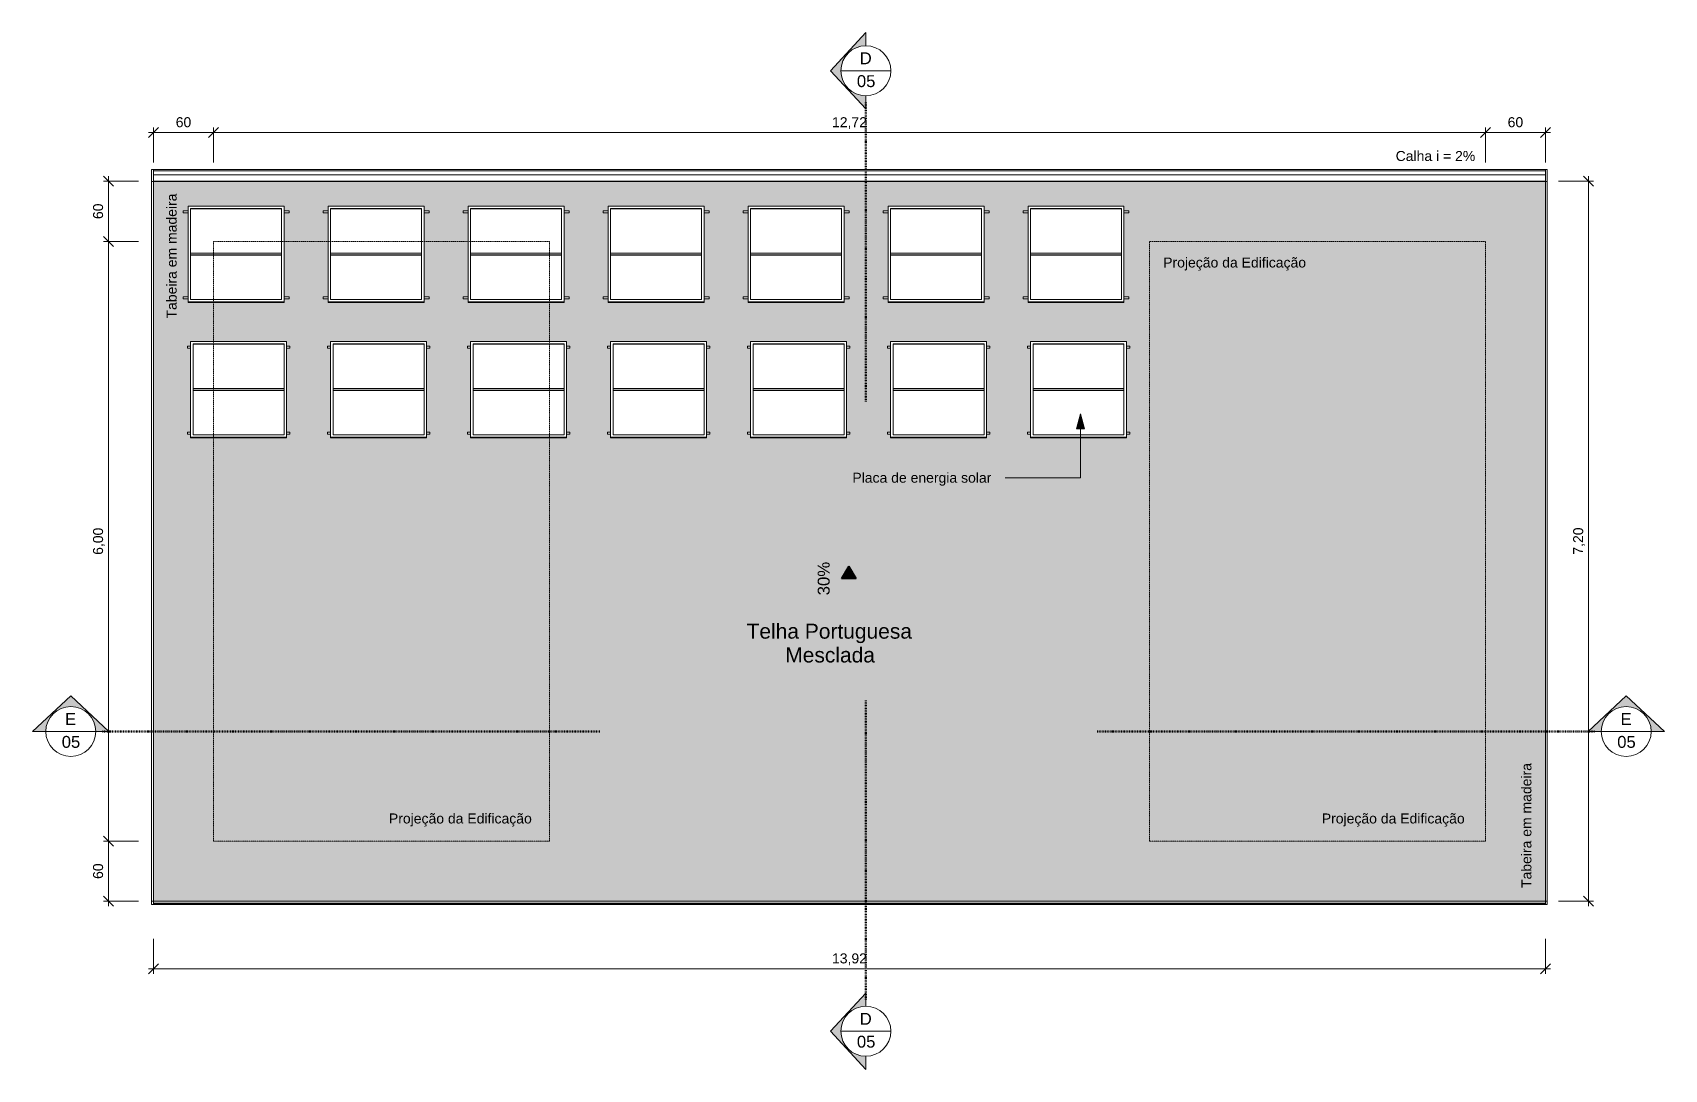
# Model space of a CAD drawing. Header units: millimetres. Extents: x -50912 to 58751, y -45352 to 5553.
# Drawn here: x -31489 to -15171, y -45352 to -34981 of the extents above; entities that cross this region are included whole.
import ezdxf

# ---------------------------------------------------------------- set-up
doc = ezdxf.new("R2010")
doc.units = ezdxf.units.MM
doc.linetypes.add('Dash dot', pattern=[15.875, 6.35, -4.7625, 0, -4.7625])
doc.linetypes.add('Overhead', pattern=[3.96875, 2.38125, -1.5875])
for name, color, linetype, lineweight in [('A-ANNO-DIMS', 211, 'Continuous', 9), ('A-ANNO-DIMS-50', 211, 'Continuous', 9), ('A-DETL-THIN', 151, 'Continuous', 9), ('A-FLOR-OVHD', 1, 'Overhead', 9), ('A-GENM', 13, 'Continuous', 9), ('A-GLAZ-CWMG', 51, 'Continuous', 9), ('A-ROOF-OTLN', 132, 'Continuous', 9), ('A-ROOF-PATT', 132, 'Continuous', 9), ('G-ANNO-DIMS', 111, 'Continuous', 9), ('G-ANNO-SYMB', 111, 'Continuous', 9), ('G-ANNO-TEXT', 231, 'Continuous', 9), ('P-SANR-FIXT', 6, 'Continuous', 9)]:
    doc.layers.add(name, color=color, linetype=linetype, lineweight=lineweight)
doc.styles.add('@Arial Unicode MS', font='ARIALUNI.TTF', dxfattribs={"height": 100})
doc.styles.add('Arial_1', font='arial.ttf', dxfattribs={"height": 100})
doc.styles.add('Arial_4', font='arial.ttf', dxfattribs={"height": 119.0625})
doc.styles.add('Arial_5', font='arial.ttf', dxfattribs={"height": 120})
doc.styles.add('Arial_6', font='arial.ttf', dxfattribs={"height": 150})
doc.dimstyles.new('CRT_-__Metros_-_Linha_de_chamada_3_5_mm', dxfattribs={"dimscale": 304.8, "dimtxt": 100.584485, "dimasz": 0.328084, "dimexe": 0.164042, "dimexo": 0.0625, "dimgap": 0.082021, "dimtad": 1, "dimdec": 0, "dimlfac": 0.1, "dimdsep": 46, "dimtxsty": '@Arial Unicode MS', "dimblk1": 'OBLIQUE', "dimblk2": 'OBLIQUE', "dimsah": 1, "dimcen": 0.09, "dimdle": 0.164042, "dimazin": 0, "dimtfac": 1, "dimtdec": 4, "dimtix": 1, "dimtmove": 0, "dimatfit": 3, "dimfxl": 0.984252, "dimfxlon": 1, "dimtvp": 1, "dimtolj": 1, "dimtzin": 0, "dimarcsym": 2})
doc.dimstyles.new('CRT_-__Metros_-_Linha_de_chamada_3_5_mm_1', dxfattribs={"dimscale": 304.8, "dimtxt": 100.584485, "dimasz": 0.328084, "dimexe": 0.164042, "dimexo": 0.0625, "dimgap": 0.082021, "dimtad": 1, "dimlfac": 0.001, "dimrnd": 0.01, "dimzin": 0, "dimdsep": 46, "dimtxsty": '@Arial Unicode MS', "dimblk1": 'OBLIQUE', "dimblk2": 'OBLIQUE', "dimsah": 1, "dimcen": 0.09, "dimdle": 0.164042, "dimazin": 0, "dimtfac": 1, "dimtdec": 4, "dimtix": 1, "dimtmove": 0, "dimatfit": 3, "dimfxl": 0.984252, "dimfxlon": 1, "dimtvp": 1, "dimtolj": 1, "dimtzin": 0, "dimarcsym": 2})

# ---------------------------------------------------------------- blocks, each defined once
blk = doc.blocks.new('Rectangular Mullion - Ripa-3868347-COBERTURA GARAGEM')
at = {"layer": 'A-GLAZ-CWMG'}
for p, q in [((-49565, -43694), (-49565, -43689)), ((-49565, -43703), (-49565, -43694)), ((-49565, -43694), (-35645, -43694)), ((-35645, -43689), (-35645, -43694)), ((-35645, -43694), (-35645, -43703))]:
    blk.add_line(p, q, dxfattribs=at)
blk = doc.blocks.new('Rectangular Mullion - Caibro-3868423-COBERTURA GARAGEM')
at = {"layer": 'A-GLAZ-CWMG'}
for p, q in [((-35695, -36466), (-35695, -36463)), ((-35645, -36463), (-35645, -36466))]:
    blk.add_line(p, q, dxfattribs=at)
blk = doc.blocks.new('Rectangular Mullion - Caibro-3868424-COBERTURA GARAGEM')
at = {"layer": 'A-GLAZ-CWMG'}
for p, q in [((-49565, -36463), (-49565, -36466)), ((-49515, -36466), (-49515, -36463))]:
    blk.add_line(p, q, dxfattribs=at)
blk = doc.blocks.new('Rectangular Mullion - Caibro-3868449-COBERTURA GARAGEM')
at = {"layer": 'A-GLAZ-CWMG'}
for p, q in [((-36273, -36463), (-36273, -36466)), ((-36223, -36466), (-36223, -36463))]:
    blk.add_line(p, q, dxfattribs=at)
blk = doc.blocks.new('CRT_HDR_AQC_Placa solar para telhado - 1_00 x 0_96-3871115-COBERTURA GARAGEM')
at = {"layer": 'A-GENM'}
for p, q in [((-49219, -36762), (-49269, -36762)), ((-49269, -36782), (-49269, -36762)), ((-49269, -36782), (-49219, -36782)), ((-49269, -36782), (-49269, -36782)), ((-49219, -37674), (-49219, -36717)), ((-49219, -36717), (-48259, -36717)), ((-49194, -36741), (-48284, -36741)), ((-49194, -37650), (-49194, -36741)), ((-48284, -36743), (-49194, -36743)), ((-48284, -36741), (-48284, -37650)), ((-48259, -36717), (-48259, -37674)), ((-48209, -36762), (-48259, -36762)), ((-48259, -36782), (-48209, -36782)), ((-48209, -36762), (-48209, -36782)), ((-48209, -36782), (-48209, -36782)), ((-49194, -37186), (-48284, -37186)), ((-49194, -37186), (-49194, -37205)), ((-48284, -37205), (-49194, -37205)), ((-48284, -37205), (-48284, -37186)), ((-49194, -37207), (-48284, -37207)), ((-49219, -37624), (-49269, -37624)), ((-49269, -37644), (-49269, -37624)), ((-49269, -37644), (-49219, -37644)), ((-49269, -37644), (-49269, -37644)), ((-49219, -37679), (-49219, -37674)), ((-49219, -37674), (-48259, -37674)), ((-49219, -37679), (-48259, -37679)), ((-48284, -37650), (-49194, -37650)), ((-48209, -37624), (-48259, -37624)), ((-48259, -37644), (-48209, -37644)), ((-48259, -37674), (-48259, -37679)), ((-48209, -37624), (-48209, -37644)), ((-48209, -37644), (-48209, -37644))]:
    blk.add_line(p, q, dxfattribs=at)
blk = doc.blocks.new('CRT_HDR_AQC_Placa solar para telhado - 1_00 x 0_96-3871470-COBERTURA GARAGEM')
at = {"layer": 'A-GENM'}
for p, q in [((-49194, -38116), (-49225, -38116)), ((-49225, -38136), (-49225, -38116)), ((-49225, -38136), (-49194, -38136)), ((-49225, -38136), (-49225, -38136)), ((-49194, -39028), (-49194, -38070)), ((-48234, -38070), (-49194, -38070)), ((-49169, -39004), (-49169, -38094)), ((-49169, -38094), (-48259, -38094)), ((-48259, -38096), (-49169, -38096)), ((-48259, -38094), (-48259, -39004)), ((-48234, -38070), (-48234, -39028)), ((-48202, -38116), (-48234, -38116)), ((-48234, -38136), (-48202, -38136)), ((-48202, -38116), (-48202, -38136)), ((-48202, -38136), (-48202, -38136)), ((-49169, -38540), (-48259, -38540)), ((-49169, -38540), (-49169, -38559)), ((-48259, -38559), (-49169, -38559)), ((-49169, -38561), (-48259, -38561)), ((-48259, -38559), (-48259, -38540)), ((-49194, -38978), (-49225, -38978)), ((-49225, -38998), (-49225, -38978)), ((-49225, -38998), (-49194, -38998)), ((-49225, -38998), (-49225, -38998)), ((-48202, -38978), (-48234, -38978)), ((-48234, -38998), (-48202, -38998)), ((-48202, -38978), (-48202, -38998)), ((-48202, -38998), (-48202, -38998)), ((-48234, -39028), (-49194, -39028)), ((-49194, -39028), (-49194, -39033)), ((-49194, -39033), (-48234, -39033)), ((-48259, -39004), (-49169, -39004)), ((-48234, -39028), (-48234, -39033))]:
    blk.add_line(p, q, dxfattribs=at)
blk = doc.blocks.new('CRT_HDR_AQC_Placa solar para telhado - 1_00 x 0_96-V3-COBERTURA GARAGEM')
at = {"layer": 'A-GENM'}
for p, q in [((-47794, -38116), (-47825, -38116)), ((-47825, -38136), (-47825, -38116)), ((-47825, -38136), (-47794, -38136)), ((-47825, -38136), (-47825, -38136)), ((-47794, -39028), (-47794, -38070)), ((-46834, -38070), (-47794, -38070)), ((-47769, -39004), (-47769, -38094)), ((-47769, -38094), (-46859, -38094)), ((-46859, -38096), (-47769, -38096)), ((-46859, -38094), (-46859, -39004)), ((-46834, -38070), (-46834, -39028)), ((-46802, -38116), (-46833, -38116)), ((-46833, -38136), (-46802, -38136)), ((-46802, -38116), (-46802, -38136)), ((-46802, -38136), (-46802, -38136)), ((-47769, -38540), (-46859, -38540)), ((-47769, -38540), (-47769, -38559)), ((-46859, -38559), (-47769, -38559)), ((-47769, -38561), (-46859, -38561)), ((-46859, -38559), (-46859, -38540)), ((-47794, -38978), (-47825, -38978)), ((-47825, -38998), (-47825, -38978)), ((-47825, -38998), (-47794, -38998)), ((-47825, -38998), (-47825, -38998)), ((-46802, -38978), (-46833, -38978)), ((-46833, -38998), (-46802, -38998)), ((-46802, -38978), (-46802, -38998)), ((-46802, -38998), (-46802, -38998)), ((-46834, -39028), (-47794, -39028)), ((-47794, -39028), (-47794, -39033)), ((-47794, -39033), (-46834, -39033)), ((-46859, -39004), (-47769, -39004)), ((-46834, -39028), (-46834, -39033))]:
    blk.add_line(p, q, dxfattribs=at)
blk = doc.blocks.new('CRT_HDR_AQC_Placa solar para telhado - 1_00 x 0_96-V4-COBERTURA GARAGEM')
at = {"layer": 'A-GENM'}
for p, q in [((-46394, -38116), (-46425, -38116)), ((-46425, -38136), (-46425, -38116)), ((-46425, -38136), (-46394, -38136)), ((-46425, -38136), (-46425, -38136)), ((-46394, -39028), (-46394, -38070)), ((-45434, -38070), (-46394, -38070)), ((-46369, -39004), (-46369, -38094)), ((-46369, -38094), (-45459, -38094)), ((-45459, -38096), (-46369, -38096)), ((-45459, -38094), (-45459, -39004)), ((-45434, -38070), (-45434, -39028)), ((-45402, -38116), (-45434, -38116)), ((-45434, -38136), (-45402, -38136)), ((-45402, -38116), (-45402, -38136)), ((-45402, -38136), (-45402, -38136)), ((-46369, -38540), (-45459, -38540)), ((-46369, -38540), (-46369, -38559)), ((-45459, -38559), (-46369, -38559)), ((-46369, -38561), (-45459, -38561)), ((-45459, -38559), (-45459, -38540)), ((-46394, -38978), (-46425, -38978)), ((-46425, -38998), (-46425, -38978)), ((-46425, -38998), (-46394, -38998)), ((-46425, -38998), (-46425, -38998)), ((-45402, -38978), (-45434, -38978)), ((-45434, -38998), (-45402, -38998)), ((-45402, -38978), (-45402, -38998)), ((-45402, -38998), (-45402, -38998)), ((-45434, -39028), (-46394, -39028)), ((-46394, -39028), (-46394, -39033)), ((-46394, -39033), (-45434, -39033)), ((-45459, -39004), (-46369, -39004)), ((-45434, -39028), (-45434, -39033))]:
    blk.add_line(p, q, dxfattribs=at)
blk = doc.blocks.new('DIMBLOCK72-COBERTURA GARAGEM')
at = {"layer": 'A-ANNO-DIMS-50'}
for p, q in [((-30331, -35981), (-29681, -35981)), ((-30281, -36281), (-30281, -35931)), ((-30281, -35981), (-30281, -36281)), ((-29681, -36281), (-29681, -35931)), ((-29681, -35981), (-29681, -36281))]:
    blk.add_line(p, q, dxfattribs=at)
at = {"layer": 'A-ANNO-DIMS-50', "lineweight": 18}
for p, q in [((-30281, -35981), (-30331, -36031)), ((-30281, -35981), (-30231, -35931)), ((-29681, -35981), (-29731, -36031)), ((-29681, -35981), (-29631, -35931))]:
    blk.add_line(p, q, dxfattribs=at)
at = {"layer": 'A-ANNO-DIMS-50', "color": 0, "insert": (-30058, -35827), "char_height": 100, "width": 185.87, "attachment_point": 1, "line_spacing_factor": 1.117605, "style": '@Arial Unicode MS'}
blk.add_mtext('60', dxfattribs=at)
blk = doc.blocks.new('_Oblique')
at = {"color": 0, "linetype": 'ByBlock', "lineweight": -2}
blk.add_line((-0.5, -0.5), (0.5, 0.5), dxfattribs=at)
blk = doc.blocks.new('DIMBLOCK73-COBERTURA GARAGEM')
at = {"layer": 'A-ANNO-DIMS-50', "lineweight": 18}
for p, q in [((-29681, -35981), (-29731, -36031)), ((-29681, -35981), (-29631, -35931)), ((-16961, -35981), (-17011, -36031)), ((-16961, -35981), (-16911, -35931))]:
    blk.add_line(p, q, dxfattribs=at)
at = {"layer": 'A-ANNO-DIMS-50'}
for p, q in [((-29681, -36281), (-29681, -35931)), ((-29681, -35981), (-16961, -35981)), ((-29681, -35981), (-29681, -36281)), ((-16961, -36281), (-16961, -35931)), ((-16961, -35981), (-16961, -36281))]:
    blk.add_line(p, q, dxfattribs=at)
at = {"layer": 'A-ANNO-DIMS-50', "color": 0, "insert": (-23495, -35827), "char_height": 100, "width": 417.61, "attachment_point": 1, "line_spacing_factor": 1.117605, "style": '@Arial Unicode MS'}
blk.add_mtext('12,72', dxfattribs=at)
blk = doc.blocks.new('DIMBLOCK74-COBERTURA GARAGEM')
at = {"layer": 'A-ANNO-DIMS-50', "lineweight": 18}
for p, q in [((-16961, -35981), (-17011, -36031)), ((-16961, -35981), (-16911, -35931)), ((-16361, -35981), (-16411, -36031)), ((-16361, -35981), (-16311, -35931))]:
    blk.add_line(p, q, dxfattribs=at)
at = {"layer": 'A-ANNO-DIMS-50'}
for p, q in [((-16961, -36281), (-16961, -35931)), ((-16961, -35981), (-16311, -35981)), ((-16961, -35981), (-16961, -36281)), ((-16361, -36281), (-16361, -35931)), ((-16361, -35981), (-16361, -36281))]:
    blk.add_line(p, q, dxfattribs=at)
at = {"layer": 'A-ANNO-DIMS-50', "color": 0, "insert": (-16738, -35827), "char_height": 100, "width": 185.87, "attachment_point": 1, "line_spacing_factor": 1.117605, "style": '@Arial Unicode MS'}
blk.add_mtext('60', dxfattribs=at)
blk = doc.blocks.new('DIMBLOCK75-COBERTURA GARAGEM')
at = {"layer": 'A-ANNO-DIMS-50', "lineweight": 18}
for p, q in [((-30730, -36466), (-30780, -36416)), ((-30730, -36466), (-30680, -36516)), ((-30730, -37070), (-30780, -37020)), ((-30730, -37070), (-30680, -37120))]:
    blk.add_line(p, q, dxfattribs=at)
at = {"layer": 'A-ANNO-DIMS-50'}
for p, q in [((-30430, -36466), (-30780, -36466)), ((-30730, -36416), (-30730, -37070)), ((-30730, -36466), (-30430, -36466)), ((-30430, -37070), (-30780, -37070)), ((-30730, -37070), (-30430, -37070))]:
    blk.add_line(p, q, dxfattribs=at)
at = {"layer": 'A-ANNO-DIMS-50', "color": 0, "insert": (-30885, -36846), "char_height": 100, "width": 185.87, "attachment_point": 1, "rotation": 90, "line_spacing_factor": 1.117605, "style": '@Arial Unicode MS'}
blk.add_mtext('60', dxfattribs=at)
blk = doc.blocks.new('DIMBLOCK76-COBERTURA GARAGEM')
at = {"layer": 'A-ANNO-DIMS-50', "lineweight": 18}
for p, q in [((-30730, -37070), (-30780, -37020)), ((-30730, -37070), (-30680, -37120)), ((-30730, -43070), (-30780, -43020)), ((-30730, -43070), (-30680, -43120))]:
    blk.add_line(p, q, dxfattribs=at)
at = {"layer": 'A-ANNO-DIMS-50'}
for p, q in [((-30430, -37070), (-30780, -37070)), ((-30730, -37070), (-30730, -43070)), ((-30730, -37070), (-30430, -37070)), ((-30430, -43070), (-30780, -43070)), ((-30730, -43070), (-30430, -43070))]:
    blk.add_line(p, q, dxfattribs=at)
at = {"layer": 'A-ANNO-DIMS-50', "color": 0, "insert": (-30885, -40205), "char_height": 100, "width": 324.67, "attachment_point": 1, "rotation": 90, "line_spacing_factor": 1.117605, "style": '@Arial Unicode MS'}
blk.add_mtext('6,00', dxfattribs=at)
blk = doc.blocks.new('DIMBLOCK77-COBERTURA GARAGEM')
at = {"layer": 'A-ANNO-DIMS-50', "lineweight": 18}
for p, q in [((-30730, -43070), (-30780, -43020)), ((-30730, -43070), (-30680, -43120)), ((-30730, -43670), (-30780, -43620)), ((-30730, -43670), (-30680, -43720))]:
    blk.add_line(p, q, dxfattribs=at)
at = {"layer": 'A-ANNO-DIMS-50'}
for p, q in [((-30430, -43070), (-30780, -43070)), ((-30730, -43070), (-30730, -43720)), ((-30730, -43070), (-30430, -43070)), ((-30430, -43670), (-30780, -43670)), ((-30730, -43670), (-30430, -43670))]:
    blk.add_line(p, q, dxfattribs=at)
at = {"layer": 'A-ANNO-DIMS-50', "color": 0, "insert": (-30885, -43447), "char_height": 100, "width": 185.87, "attachment_point": 1, "rotation": 90, "line_spacing_factor": 1.117605, "style": '@Arial Unicode MS'}
blk.add_mtext('60', dxfattribs=at)
blk = doc.blocks.new('DIMBLOCK78-COBERTURA GARAGEM')
at = {"layer": 'A-ANNO-DIMS-50'}
for p, q in [((-30281, -44047), (-30281, -44397)), ((-30281, -44347), (-30281, -44047)), ((-16361, -44047), (-16361, -44397)), ((-16361, -44347), (-16361, -44047)), ((-30331, -44347), (-16311, -44347))]:
    blk.add_line(p, q, dxfattribs=at)
at = {"layer": 'A-ANNO-DIMS-50', "lineweight": 18}
for p, q in [((-30281, -44347), (-30331, -44397)), ((-30281, -44347), (-30231, -44297)), ((-16361, -44347), (-16411, -44397)), ((-16361, -44347), (-16311, -44297))]:
    blk.add_line(p, q, dxfattribs=at)
at = {"layer": 'A-ANNO-DIMS-50', "color": 0, "insert": (-23495, -44192), "char_height": 100, "width": 417.61, "attachment_point": 1, "line_spacing_factor": 1.117605, "style": '@Arial Unicode MS'}
blk.add_mtext('13,92', dxfattribs=at)
blk = doc.blocks.new('DIMBLOCK79-COBERTURA GARAGEM')
at = {"layer": 'A-ANNO-DIMS-50'}
for p, q in [((-16228, -36466), (-15878, -36466)), ((-15928, -36466), (-16228, -36466)), ((-15928, -36416), (-15928, -43720)), ((-16228, -43670), (-15878, -43670)), ((-15928, -43670), (-16228, -43670))]:
    blk.add_line(p, q, dxfattribs=at)
at = {"layer": 'A-ANNO-DIMS-50', "lineweight": 18}
for p, q in [((-15928, -36466), (-15978, -36416)), ((-15928, -36466), (-15878, -36516)), ((-15928, -43670), (-15978, -43620)), ((-15928, -43670), (-15878, -43720))]:
    blk.add_line(p, q, dxfattribs=at)
at = {"layer": 'A-ANNO-DIMS-50', "color": 0, "insert": (-16083, -40203), "char_height": 100, "width": 324.67, "attachment_point": 1, "rotation": 90, "line_spacing_factor": 1.117605, "style": '@Arial Unicode MS'}
blk.add_mtext('7,20', dxfattribs=at)
blk = doc.blocks.new('Corte - Extremidade superior do corte - Preenchido-799760-COBERTURA GARAGEM')
at = {"layer": 'G-ANNO-SYMB'}
h = blk.add_hatch(color=256, dxfattribs=at)
edge = h.paths.add_edge_path()
edge.add_line((-6.35, 7.11), (1.27, 0))
edge.add_line((1.27, 0), (-1.35, 0))
edge.add_arc((-6.35, 0), 5, 0, 180)
edge.add_line((-11.35, 0), (-13.97, 0))
edge.add_line((-13.97, 0), (-6.35, 7.11))
for p, q in [((-6.35, 7.11), (-13.97, 0)), ((-6.35, 7.11), (-13.97, 0)), ((-6.35, 7.11), (1.27, 0)), ((1.27, 0), (-6.35, 7.11)), ((-1.35, 0), (1.27, 0)), ((-11.35, 0), (-13.97, 0)), ((-13.97, 0), (-11.35, 0)), ((-1.35, 0), (1.27, 0))]:
    blk.add_line(p, q, dxfattribs=at)
for start, end in [(0, 180), (0, 180), (180, 360)]:
    blk.add_arc((-6.35, 0), 5, start, end, dxfattribs=at)

msp = doc.modelspace()

# ---------------------------------------------------------------- hatches: boundary and pattern name
at = {"layer": 'A-ROOF-PATT'}
h = msp.add_hatch(dxfattribs=at)
h.set_pattern_fill('FP_3', color=256, style=0, pattern_type=2)
h.set_pattern_definition([(180, (19223.15, -2343.99), (-3e-14, -218.959), [30.48, -121.92]), (223.766, (19284.11, -2300.194), (-152.3984, -218.96789), [42.206, -590.885]), (316.234, (19131.71, -2300.194), (152.3984, -218.96789), [42.206, -590.885]), (205.59, (19253.63, -2329.39), (-304.80169, -218.95748), [33.795, -473.132]), (154.41, (19192.67, -2343.986), (-304.80169, 218.95748), [33.795, -473.125]), (270, (19284.11, -2300.2), (152.4, 9e-15), [])])
h.paths.add_polyline_path([(-30280.51, -43669.651), (-16360.51, -43669.651), (-16360.51, -36469.651), (-30280.51, -36469.651), (-30280.51, -42386.563)])
h.paths.add_polyline_path([(-20649.527, -39032.505), (-21509.724, -39032.505), (-21509.724, -38998.201), (-21541.09, -38997.784), (-21541.09, -38978.21), (-21509.724, -38978.21), (-21509.724, -38136.157), (-21541.09, -38135.74), (-21541.09, -38116.167), (-21509.724, -38116.167), (-21509.724, -38070.369), (-20549.724, -38070.369), (-20549.724, -38116.167), (-20518.357, -38116.43), (-20518.357, -38136.158), (-20549.724, -38136.158), (-20549.724, -38978.211), (-20518.357, -38978.474), (-20518.357, -38998.201), (-20549.724, -38998.201), (-20549.724, -39032.505), (-20574.724, -39032.505)])
h.paths.add_polyline_path([(-22029.459, -39032.505), (-22909.724, -39032.505), (-22909.724, -38998.201), (-22941.09, -38997.784), (-22941.09, -38978.21), (-22909.724, -38978.21), (-22909.724, -38136.157), (-22941.09, -38135.74), (-22941.09, -38116.167), (-22909.724, -38116.167), (-22909.724, -38070.369), (-21949.724, -38070.369), (-21949.724, -38116.167), (-21918.357, -38116.43), (-21918.357, -38136.158), (-21949.724, -38136.158), (-21949.724, -38978.211), (-21918.357, -38978.474), (-21918.357, -38998.201), (-21949.724, -38998.201), (-21949.724, -39032.505), (-21974.724, -39032.505)])
h.paths.add_polyline_path([(-23349.724, -39032.505), (-24309.724, -39032.505), (-24309.724, -38998.201), (-24341.09, -38997.784), (-24341.09, -38978.21), (-24309.724, -38978.21), (-24309.724, -38136.157), (-24341.09, -38135.74), (-24341.09, -38116.167), (-24309.724, -38116.167), (-24309.724, -38070.369), (-23349.724, -38070.369), (-23349.724, -38116.167), (-23318.357, -38116.43), (-23318.357, -38136.158), (-23349.724, -38136.158), (-23349.724, -38978.211), (-23318.357, -38978.474), (-23318.357, -38998.201), (-23349.724, -38998.201), (-23349.724, -39028.195)])
h.paths.add_polyline_path([(-24774.724, -39032.505), (-25709.724, -39032.505), (-25709.724, -38998.201), (-25741.09, -38997.784), (-25741.09, -38978.21), (-25709.724, -38978.21), (-25709.724, -38136.157), (-25741.09, -38135.74), (-25741.09, -38116.167), (-25709.724, -38116.167), (-25709.724, -38070.369), (-24749.724, -38070.369), (-24749.724, -38116.167), (-24718.357, -38116.43), (-24718.357, -38136.158), (-24749.724, -38136.158), (-24749.724, -38978.211), (-24718.357, -38978.474), (-24718.357, -38998.201), (-24749.724, -38998.201), (-24749.724, -39032.505)])
h.paths.add_polyline_path([(-27084.724, -39032.505), (-27109.724, -39032.505), (-27110.116, -38998.201), (-27141.09, -38997.784), (-27141.09, -38978.21), (-27109.724, -38978.21), (-27110.116, -38136.158), (-27141.09, -38135.74), (-27141.09, -38116.167), (-27109.724, -38116.167), (-27109.724, -38070.369), (-26149.724, -38070.369), (-26149.724, -38116.167), (-26118.357, -38116.43), (-26118.357, -38136.158), (-26149.724, -38136.158), (-26149.724, -38978.211), (-26118.357, -38978.474), (-26118.357, -38998.201), (-26149.724, -38998.201), (-26149.724, -39032.505), (-27047.392, -39032.505)])
h.paths.add_polyline_path([(-29807.255, -39032.505), (-29909.724, -39032.505), (-29909.724, -38998.201), (-29941.09, -38997.784), (-29941.09, -38978.21), (-29909.724, -38978.21), (-29909.724, -38136.157), (-29941.09, -38135.74), (-29941.09, -38116.167), (-29909.724, -38116.167), (-29909.724, -38070.369), (-28949.724, -38070.369), (-28949.724, -38116.167), (-28918.357, -38116.43), (-28918.357, -38136.158), (-28949.724, -38136.158), (-28949.724, -38978.211), (-28918.357, -38978.474), (-28918.357, -38998.201), (-28949.724, -38998.201), (-28949.724, -39032.505), (-29681.807, -39032.505)])
h.paths.add_polyline_path([(-27800.082, -39032.505), (-28509.724, -39032.505), (-28509.724, -38998.201), (-28541.09, -38997.784), (-28541.09, -38978.21), (-28509.724, -38978.21), (-28509.724, -38136.157), (-28541.09, -38135.74), (-28541.09, -38116.167), (-28509.724, -38116.167), (-28509.724, -38070.369), (-27549.724, -38070.369), (-27549.185, -38116.167), (-27518.357, -38116.43), (-27518.357, -38136.158), (-27549.724, -38136.158), (-27549.185, -38978.211), (-27518.357, -38978.474), (-27518.357, -38998.201), (-27549.724, -38998.201), (-27549.724, -39032.505), (-27674.634, -39032.505)])
h.paths.add_polyline_path([(-21534.724, -37678.702), (-21534.724, -37644.398), (-21584.724, -37643.981), (-21584.724, -37624.407), (-21534.724, -37624.407), (-21534.724, -36782.354), (-21584.724, -36781.937), (-21584.724, -36762.363), (-21534.724, -36762.363), (-21534.724, -36716.566), (-20574.724, -36716.566), (-20574.724, -36762.363), (-20524.724, -36762.627), (-20524.724, -36782.355), (-20574.724, -36782.355), (-20574.724, -37624.408), (-20524.724, -37624.671), (-20524.724, -37644.398), (-20574.724, -37644.616), (-20574.724, -37678.702), (-21527.666, -37678.702)])
h.paths.add_polyline_path([(-21999.724, -37678.702), (-22934.724, -37678.702), (-22934.724, -37644.398), (-22984.724, -37643.981), (-22984.724, -37624.407), (-22934.724, -37624.407), (-22934.724, -36782.354), (-22984.724, -36781.937), (-22984.724, -36762.363), (-22934.724, -36762.363), (-22934.724, -36716.566), (-21974.724, -36716.566), (-21974.724, -36762.363), (-21924.724, -36762.627), (-21924.724, -36782.355), (-21974.724, -36782.355), (-21974.724, -37624.408), (-21924.724, -37624.671), (-21924.724, -37644.398), (-21974.724, -37644.616), (-21974.724, -37678.702)])
h.paths.add_polyline_path([(-23660.287, -37678.702), (-24334.724, -37678.702), (-24334.724, -37644.398), (-24384.724, -37643.981), (-24384.724, -37624.407), (-24334.724, -37624.407), (-24334.724, -36782.354), (-24384.724, -36781.937), (-24384.724, -36762.363), (-24334.724, -36762.363), (-24334.724, -36716.566), (-23374.724, -36716.566), (-23374.724, -36762.363), (-23324.724, -36762.627), (-23324.724, -36782.355), (-23374.724, -36782.355), (-23374.724, -37624.408), (-23324.724, -37624.671), (-23324.724, -37644.398), (-23374.724, -37644.616), (-23374.724, -37678.702), (-23534.839, -37678.702)])
h.paths.add_polyline_path([(-26174.724, -37678.702), (-27134.724, -37678.702), (-27134.724, -37644.398), (-27184.724, -37643.981), (-27184.724, -37624.407), (-27134.724, -37624.407), (-27134.724, -36782.354), (-27184.724, -36781.937), (-27184.724, -36762.363), (-27134.724, -36762.363), (-27134.724, -36716.566), (-26174.724, -36716.566), (-26174.724, -36762.363), (-26124.724, -36762.627), (-26124.724, -36782.355), (-26174.724, -36782.355), (-26174.724, -37624.408), (-26124.724, -37624.671), (-26124.724, -37644.398), (-26174.724, -37644.616), (-26174.724, -37674.392)])
h.paths.add_polyline_path([(-25709.724, -37678.702), (-25734.724, -37678.702), (-25734.724, -37644.398), (-25784.724, -37643.981), (-25784.724, -37624.407), (-25734.724, -37624.407), (-25734.724, -36782.354), (-25784.724, -36781.937), (-25784.724, -36762.363), (-25734.724, -36762.363), (-25734.724, -36716.566), (-24774.724, -36716.566), (-24774.724, -36762.363), (-24724.724, -36762.627), (-24724.724, -36782.355), (-24774.724, -36782.355), (-24774.724, -37624.408), (-24724.724, -37624.671), (-24724.724, -37644.398), (-24774.724, -37644.398), (-24774.724, -37678.702), (-25667.461, -37678.702)])
h.paths.add_polyline_path([(-27800.082, -37678.702), (-28534.724, -37678.702), (-28534.724, -37644.398), (-28584.724, -37643.981), (-28584.724, -37624.407), (-28534.724, -37624.407), (-28534.724, -36782.354), (-28584.724, -36781.937), (-28584.724, -36762.363), (-28534.724, -36762.363), (-28534.724, -36716.566), (-27574.724, -36716.566), (-27574.724, -36762.363), (-27524.724, -36762.627), (-27524.724, -36782.355), (-27574.724, -36782.355), (-27574.724, -37624.408), (-27524.724, -37624.671), (-27524.724, -37644.398), (-27574.724, -37644.616), (-27574.724, -37678.702), (-27674.634, -37678.702)])
h.paths.add_polyline_path([(-29932.704, -37678.702), (-29934.724, -37678.702), (-29934.724, -37644.398), (-29984.724, -37643.981), (-29984.724, -37624.407), (-29934.724, -37624.407), (-29934.724, -36782.354), (-29984.724, -36781.937), (-29984.724, -36762.363), (-29934.724, -36762.363), (-29934.724, -36716.566), (-28974.724, -36716.566), (-28974.724, -36762.363), (-28924.724, -36762.627), (-28924.724, -36782.355), (-28974.724, -36782.355), (-28974.724, -37624.408), (-28924.724, -37624.671), (-28924.724, -37644.398), (-28974.724, -37644.616), (-28974.724, -37678.702), (-29909.724, -37678.702)])
at = {"layer": 'G-ANNO-DIMS', "lineweight": 35}
msp.add_hatch(color=256, dxfattribs=at).paths.add_polyline_path([(-23399.099, -40442.873), (-23326.93, -40317.873), (-23254.762, -40442.873)])
at = {"layer": 'G-ANNO-TEXT'}
msp.add_hatch(color=7, dxfattribs=at).paths.add_polyline_path([(-21008.489, -38793.74), (-21048.682, -38943.74), (-20968.297, -38943.74)])

# ---------------------------------------------------------------- linework, layer by layer
at = {"layer": 'A-DETL-THIN'}
for p, q in [((-30299.51, -43702.696), (-30299.51, -36349.651)), ((-30299.51, -36349.651), (-16341.51, -36349.651)), ((-16341.51, -36349.651), (-16341.51, -43702.696)), ((-16341.51, -43702.696), (-30299.51, -43702.696))]:
    msp.add_line(p, q, dxfattribs=at)
at = {"layer": 'A-FLOR-OVHD'}
for p, q in [((-29680.51, -37069.651), (-26320.51, -37069.651)), ((-29680.51, -43069.651), (-29680.51, -37069.651)), ((-26320.51, -43069.651), (-26320.51, -37069.651)), ((-20320.51, -37069.651), (-20320.51, -43069.651)), ((-20320.51, -37069.651), (-16960.51, -37069.651)), ((-16960.51, -37069.651), (-16960.51, -43069.651)), ((-26320.51, -43069.651), (-29680.51, -43069.651)), ((-16960.51, -43069.651), (-20320.51, -43069.651))]:
    msp.add_line(p, q, dxfattribs=at)
at = {"layer": 'A-ROOF-OTLN'}
for p, q in [((-30280.51, -36463.338), (-30280.51, -36349.651)), ((-30280.51, -36362.351), (-16360.51, -36362.351)), ((-30280.51, -36364.713), (-16360.51, -36364.713)), ((-16360.51, -36349.651), (-16360.51, -36463.338)), ((-30299.51, -36469.651), (-16341.51, -36469.651)), ((-30280.51, -36402.813), (-16360.51, -36402.813)), ((-30280.51, -43688.651), (-30280.51, -36466.476)), ((-30280.51, -36466.476), (-16360.51, -36466.476)), ((-16360.51, -36466.476), (-16360.51, -43688.651)), ((-16341.51, -43669.651), (-30299.51, -43669.651)), ((-30280.51, -43688.651), (-16360.51, -43688.651))]:
    msp.add_line(p, q, dxfattribs=at)
at = {"layer": 'G-ANNO-DIMS', "lineweight": 35}
for p, q in [((-23399.099, -40442.873), (-23326.93, -40317.873)), ((-23254.762, -40442.873), (-23399.099, -40442.873)), ((-23326.93, -40317.873), (-23254.762, -40442.873))]:
    msp.add_line(p, q, dxfattribs=at)
at = {"layer": 'G-ANNO-DIMS'}
msp.add_line((-23326.93, -40442.868), (-23326.93, -40442.873), dxfattribs=at)
at = {"layer": 'G-ANNO-SYMB'}
for p, q in [((-23405.882, -35361.979), (-22905.882, -35361.979)), ((-31358.103, -41972.08), (-30858.103, -41972.08)), ((-15801.957, -41972.08), (-15301.957, -41972.08)), ((-23405.882, -44971.009), (-22905.882, -44971.009))]:
    msp.add_line(p, q, dxfattribs=at)
at = {"layer": 'G-ANNO-SYMB', "linetype": 'Dash dot', "lineweight": 50}
for p, q in [((-23155.882, -38670.822), (-23155.882, -35679.479)), ((-23155.882, -44653.509), (-23155.882, -41662.165)), ((-30790.603, -41972.08), (-25816.888, -41972.08)), ((-20843.172, -41972.08), (-15869.457, -41972.08))]:
    msp.add_line(p, q, dxfattribs=at)
at = {"layer": 'G-ANNO-TEXT', "color": 7}
for p, q in [((-21008.489, -38793.74), (-21048.682, -38943.74)), ((-20968.297, -38943.74), (-21008.489, -38793.74)), ((-21008.489, -38793.74), (-21008.489, -39433.298)), ((-21048.682, -38943.74), (-20968.297, -38943.74)), ((-21760.752, -39433.298), (-21764.309, -39433.298)), ((-21008.489, -39433.298), (-21760.752, -39433.298))]:
    msp.add_line(p, q, dxfattribs=at)

# ---------------------------------------------------------------- block references
at = {"layer": 'A-GLAZ-CWMG'}
for name, p in [('Rectangular Mullion - Caibro-3868424-COBERTURA GARAGEM', (19284.11, 0)), ('Rectangular Mullion - Caibro-3868449-COBERTURA GARAGEM', (6569.943, 0)), ('Rectangular Mullion - Caibro-3868449-COBERTURA GARAGEM', (7147.86, 0)), ('Rectangular Mullion - Caibro-3868449-COBERTURA GARAGEM', (7725.776, 0)), ('Rectangular Mullion - Caibro-3868449-COBERTURA GARAGEM', (8303.693, 0)), ('Rectangular Mullion - Caibro-3868449-COBERTURA GARAGEM', (8881.61, 0)), ('Rectangular Mullion - Caibro-3868449-COBERTURA GARAGEM', (9459.526, 0)), ('Rectangular Mullion - Caibro-3868449-COBERTURA GARAGEM', (10037.443, 0)), ('Rectangular Mullion - Caibro-3868449-COBERTURA GARAGEM', (10615.36, 0)), ('Rectangular Mullion - Caibro-3868449-COBERTURA GARAGEM', (11193.276, 0)), ('Rectangular Mullion - Caibro-3868449-COBERTURA GARAGEM', (11771.193, 0)), ('Rectangular Mullion - Caibro-3868449-COBERTURA GARAGEM', (12349.11, 0)), ('Rectangular Mullion - Caibro-3868449-COBERTURA GARAGEM', (12927.026, 0)), ('Rectangular Mullion - Caibro-3868449-COBERTURA GARAGEM', (13504.943, 0)), ('Rectangular Mullion - Caibro-3868449-COBERTURA GARAGEM', (14082.86, 0)), ('Rectangular Mullion - Caibro-3868449-COBERTURA GARAGEM', (14660.776, 0)), ('Rectangular Mullion - Caibro-3868449-COBERTURA GARAGEM', (15238.693, 0)), ('Rectangular Mullion - Caibro-3868449-COBERTURA GARAGEM', (15816.61, 0)), ('Rectangular Mullion - Caibro-3868449-COBERTURA GARAGEM', (16394.526, 0)), ('Rectangular Mullion - Caibro-3868449-COBERTURA GARAGEM', (16972.443, 0)), ('Rectangular Mullion - Caibro-3868449-COBERTURA GARAGEM', (17550.36, 0)), ('Rectangular Mullion - Caibro-3868449-COBERTURA GARAGEM', (18128.276, 0)), ('Rectangular Mullion - Caibro-3868449-COBERTURA GARAGEM', (18706.193, 0)), ('Rectangular Mullion - Caibro-3868449-COBERTURA GARAGEM', (19284.11, 0)), ('Rectangular Mullion - Caibro-3868423-COBERTURA GARAGEM', (19284.11, 0)), ('Rectangular Mullion - Ripa-3868347-COBERTURA GARAGEM', (19284.11, 0))]:
    msp.add_blockref(name, p, dxfattribs=at)
at = {"layer": 'G-ANNO-SYMB', "extrusion": (0, 0, -1), "xscale": 49.99999999999998, "yscale": 49.99999999999998, "zscale": 49.99999999999998, "rotation": 270.0000000000002}
msp.add_blockref('Corte - Extremidade superior do corte - Preenchido-799760-COBERTURA GARAGEM', (23155.882, -35679.479), dxfattribs=at)
at = {"layer": 'G-ANNO-SYMB', "xscale": 49.99999999999998, "yscale": 49.99999999999998, "zscale": 49.99999999999998}
msp.add_blockref('Corte - Extremidade superior do corte - Preenchido-799760-COBERTURA GARAGEM', (-30790.603, -41972.08), dxfattribs=at)
at = {"layer": 'G-ANNO-SYMB', "extrusion": (0, 0, -1), "xscale": 49.99999999999998, "yscale": 49.99999999999998, "zscale": 49.99999999999998}
msp.add_blockref('Corte - Extremidade superior do corte - Preenchido-799760-COBERTURA GARAGEM', (15869.457, -41972.08), dxfattribs=at)
at = {"layer": 'G-ANNO-SYMB', "xscale": 49.99999999999998, "yscale": 49.99999999999998, "zscale": 49.99999999999998, "rotation": 90}
msp.add_blockref('Corte - Extremidade superior do corte - Preenchido-799760-COBERTURA GARAGEM', (-23155.882, -44653.509), dxfattribs=at)
at = {"layer": 'P-SANR-FIXT', "color": 7}
for name, p in [('CRT_HDR_AQC_Placa solar para telhado - 1_00 x 0_96-3871115-COBERTURA GARAGEM', (19284.11, 0)), ('CRT_HDR_AQC_Placa solar para telhado - 1_00 x 0_96-3871115-COBERTURA GARAGEM', (20684.11, 0)), ('CRT_HDR_AQC_Placa solar para telhado - 1_00 x 0_96-3871115-COBERTURA GARAGEM', (22084.11, 0)), ('CRT_HDR_AQC_Placa solar para telhado - 1_00 x 0_96-3871115-COBERTURA GARAGEM', (23484.11, 0)), ('CRT_HDR_AQC_Placa solar para telhado - 1_00 x 0_96-3871115-COBERTURA GARAGEM', (24884.11, 0)), ('CRT_HDR_AQC_Placa solar para telhado - 1_00 x 0_96-3871115-COBERTURA GARAGEM', (26284.11, 0)), ('CRT_HDR_AQC_Placa solar para telhado - 1_00 x 0_96-3871115-COBERTURA GARAGEM', (27684.11, 0)), ('CRT_HDR_AQC_Placa solar para telhado - 1_00 x 0_96-3871470-COBERTURA GARAGEM', (19284.11, 0)), ('CRT_HDR_AQC_Placa solar para telhado - 1_00 x 0_96-V3-COBERTURA GARAGEM', (19284.11, 0)), ('CRT_HDR_AQC_Placa solar para telhado - 1_00 x 0_96-V4-COBERTURA GARAGEM', (19284.11, 0)), ('CRT_HDR_AQC_Placa solar para telhado - 1_00 x 0_96-3871470-COBERTURA GARAGEM', (23484.11, 0)), ('CRT_HDR_AQC_Placa solar para telhado - 1_00 x 0_96-3871470-COBERTURA GARAGEM', (24884.11, 0)), ('CRT_HDR_AQC_Placa solar para telhado - 1_00 x 0_96-3871470-COBERTURA GARAGEM', (26284.11, 0)), ('CRT_HDR_AQC_Placa solar para telhado - 1_00 x 0_96-3871470-COBERTURA GARAGEM', (27684.11, 0))]:
    msp.add_blockref(name, p, dxfattribs=at)

# ---------------------------------------------------------------- texts
at = {"layer": 'G-ANNO-DIMS', "insert": (-23638.369, -40609.986), "char_height": 120, "width": 401.07841, "attachment_point": 1, "rotation": 90, "line_spacing_factor": 0.941778, "style": 'Arial_5'}
msp.add_mtext('30%', dxfattribs=at)
at = {"layer": 'G-ANNO-SYMB', "attachment_point": 1, "style": 'Arial_4'}
for s, insert, char_height, width in [('D', (-23217.735, -35177.979), 119.062, 148.31219), ('05', (-23246.066, -35406.5), 119.0625, 224.4725), ('E', (-31164.956, -41788.08), 119.062, 136.28687), ('E', (-15608.81, -41788.08), 119.062, 136.28687), ('05', (-31198.287, -42016.601), 119.0625, 224.4725), ('05', (-15642.141, -42016.601), 119.0625, 224.4725), ('D', (-23217.735, -44787.009), 119.062, 148.31219), ('05', (-23246.066, -45015.53), 119.0625, 224.4725)]:
    msp.add_mtext(s, dxfattribs=dict(at, insert=insert, char_height=char_height, width=width))
at = {"layer": 'G-ANNO-TEXT', "color": 7, "attachment_point": 1}
for s, insert, char_height, width, style in [('Calha i = 2%', (-17857.909, -36164.978), 100, 986.07562, 'Arial_1'), ('Projeção da Edificação', (-20182.821, -37230.486), 100, 1783.75469, 'Arial_1'), ('Placa de energia solar', (-23291.352, -39383.298), 100, 1727.63656, 'Arial_1'), ('Telha Portuguesa ', (-24349.211, -40893.558), 150, 2116.455, 'Arial_6'), ('Mesclada', (-23962.258, -41131.683), 150, 1102.32031, 'Arial_6'), ('Projeção da Edificação', (-27925.978, -42792.328), 100, 1783.75469, 'Arial_1'), ('Projeção da Edificação', (-18596.533, -42792.328), 100, 1783.75469, 'Arial_1')]:
    msp.add_mtext(s, dxfattribs=dict(at, insert=insert, char_height=char_height, width=width, style=style))
at = {"layer": 'G-ANNO-TEXT', "color": 7, "char_height": 100, "width": 1547.25688, "attachment_point": 1, "rotation": 90, "style": 'Arial_1'}
for insert in [(-30148.757, -37840.374), (-16600.604, -43537.546)]:
    msp.add_mtext('Tabeira em madeira', dxfattribs=dict(at, insert=insert))

# ---------------------------------------------------------------- dimensions: what is measured, and where the dimension line sits
at = {"layer": 'A-ANNO-DIMS'}
for base, p1, p2, dimstyle, override, picture, middle in [((-29680.51, -35981.347), (-30280.51, -36281.347), (-29680.51, -36281.347), 'CRT_-__Metros_-_Linha_de_chamada_3_5_mm', {"dimpost": '<>', "dimfxl": 600}, 'DIMBLOCK72-COBERTURA GARAGEM', (-29980.51, -35905.255)), ((-16960.51, -35981.347), (-29680.51, -36281.347), (-16960.51, -36281.347), 'CRT_-__Metros_-_Linha_de_chamada_3_5_mm_1', {"dimpost": '<>', "dimfxl": 12720}, 'DIMBLOCK73-COBERTURA GARAGEM', (-23320.51, -35906.108)), ((-16360.51, -35981.347), (-16960.51, -36281.347), (-16360.51, -36281.347), 'CRT_-__Metros_-_Linha_de_chamada_3_5_mm', {"dimpost": '<>', "dimfxl": 600}, 'DIMBLOCK74-COBERTURA GARAGEM', (-16660.51, -35905.255)), ((-16360.51, -44346.84), (-30280.51, -44046.84), (-16360.51, -44046.84), 'CRT_-__Metros_-_Linha_de_chamada_3_5_mm_1', {"dimpost": '<>', "dimfxl": 13920}, 'DIMBLOCK78-COBERTURA GARAGEM', (-23320.51, -44270.748))]:
    dim = msp.add_linear_dim(base=base, p1=p1, p2=p2, dimstyle=dimstyle, override=override, dxfattribs=at)
    dim.commit()
    dim.dimension.update_dxf_attribs({"geometry": picture, "text_midpoint": middle})
for base, p1, p2, dimstyle, override, picture, middle in [((-30730.478, -37069.651), (-30430.478, -36466.476), (-30430.478, -37069.651), 'CRT_-__Metros_-_Linha_de_chamada_3_5_mm', {"dimpost": '<>', "dimfxl": 603.175}, 'DIMBLOCK75-COBERTURA GARAGEM', (-30806.57, -36768.063)), ((-15927.903, -43669.651), (-16227.903, -36466.476), (-16227.903, -43669.651), 'CRT_-__Metros_-_Linha_de_chamada_3_5_mm_1', {"dimpost": '<>', "dimfxl": 7203.175}, 'DIMBLOCK79-COBERTURA GARAGEM', (-16003.994, -40068.063)), ((-30730.478, -43069.651), (-30430.478, -37069.651), (-30430.478, -43069.651), 'CRT_-__Metros_-_Linha_de_chamada_3_5_mm_1', {"dimpost": '<>', "dimfxl": 6000}, 'DIMBLOCK76-COBERTURA GARAGEM', (-30806.57, -40069.651)), ((-30730.478, -43669.651), (-30430.478, -43069.651), (-30430.478, -43669.651), 'CRT_-__Metros_-_Linha_de_chamada_3_5_mm', {"dimpost": '<>', "dimfxl": 600}, 'DIMBLOCK77-COBERTURA GARAGEM', (-30806.57, -43369.651))]:
    dim = msp.add_linear_dim(base=base, p1=p1, p2=p2, angle=90, dimstyle=dimstyle, override=override, dxfattribs=at)
    dim.commit()
    dim.dimension.update_dxf_attribs({"geometry": picture, "text_midpoint": middle})

doc.saveas('drawing.dxf')
